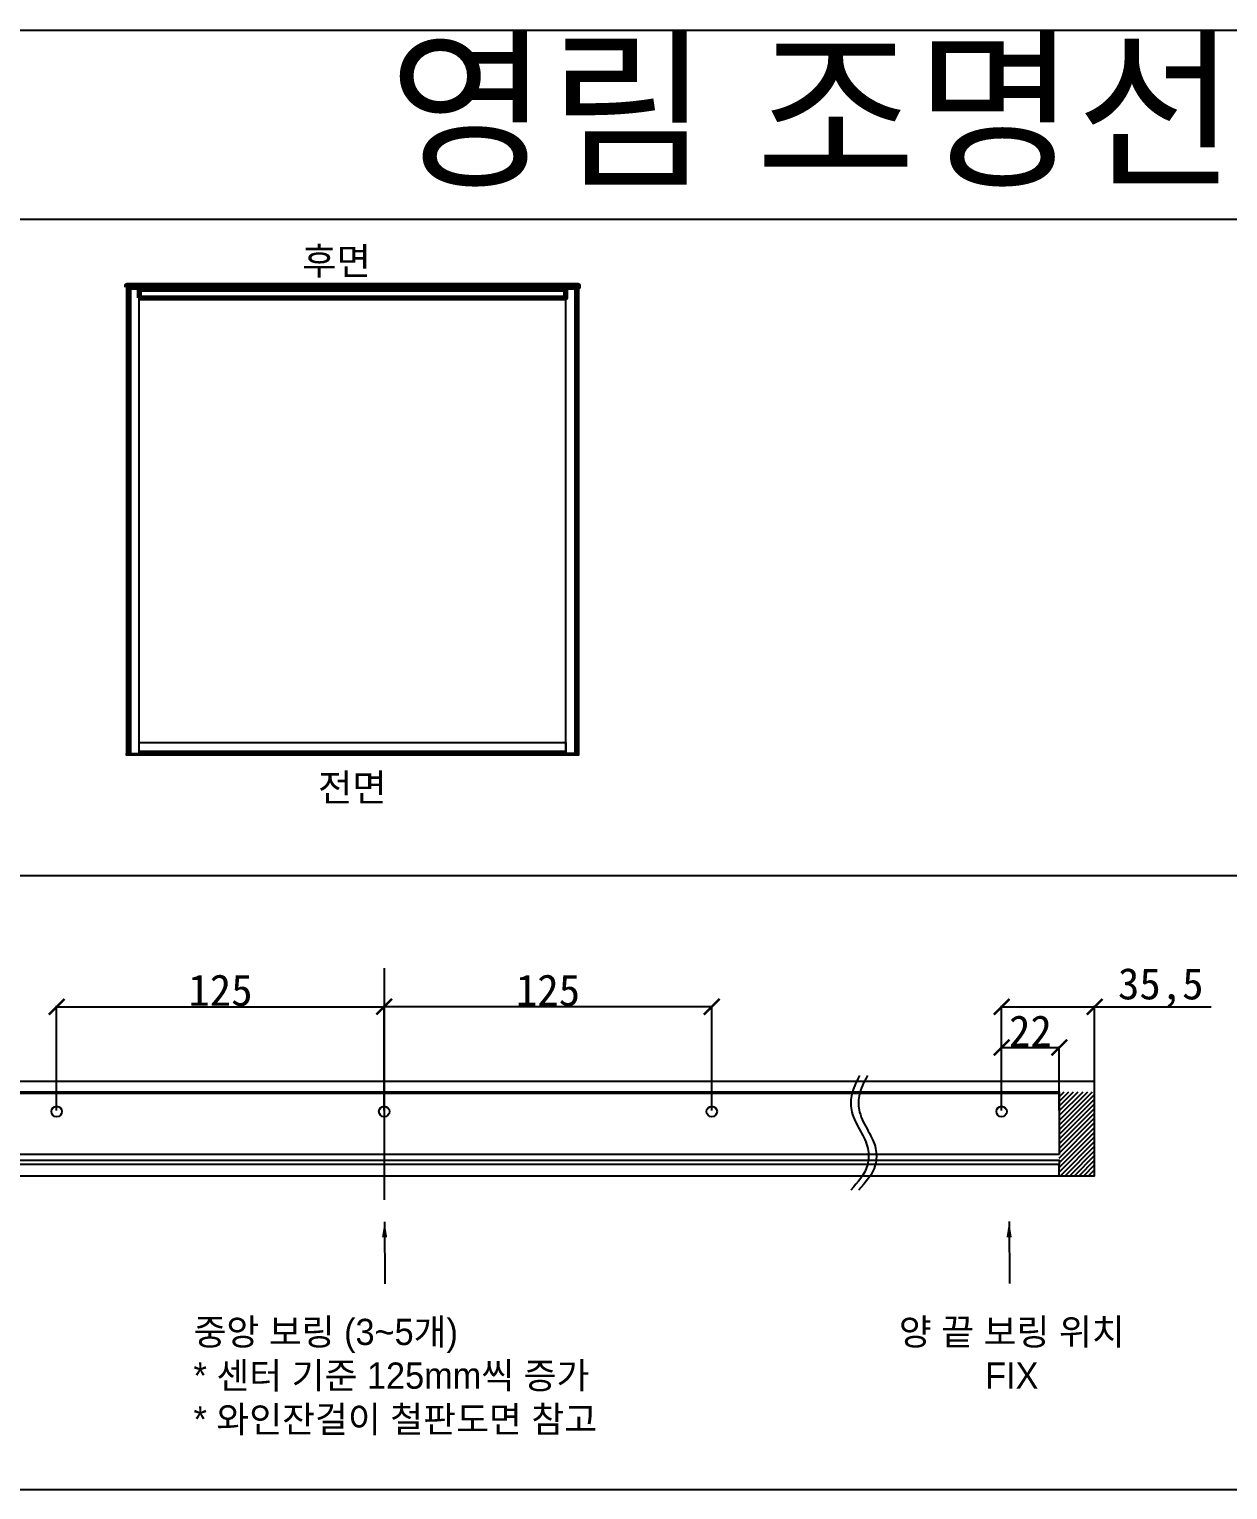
# Model space of a CAD drawing. Header units: millimetres. Extents: x -44117 to 256353, y -2095463 to 65325.
# Drawn here: x 88682 to 89826, y -1040259 to -1038866 of the extents above; entities that cross this region are included whole.
import ezdxf

# ---------------------------------------------------------------- set-up
doc = ezdxf.new("R2010")
doc.units = ezdxf.units.MM
doc.header["$LTSCALE"] = 10
doc.linetypes.add('CENTER', pattern=[50.8, 31.75, -6.35, 6.35, -6.35])
for name, color, linetype in [('! dim', 7, 'Continuous'), ('.', 8, 'Continuous'), ('01YL_text_제목 @ 1', 2, 'Continuous'), ('02 Profile', 3, 'Continuous'), ('DEFAULT', 7, 'Continuous'), ('Steel', 3, 'Continuous'), ('TXT', 4, 'Continuous'), ('TXT @ 1', 4, 'Continuous')]:
    doc.layers.add(name, color=color, linetype=linetype)
doc.layers.add('Layer1', color=7, linetype='Continuous', lineweight=70)
doc.styles.add('IMOS', font='', dxfattribs={"height": 3})
doc.styles.get('IMOS').set_extended_font_data('-윤고딕330')
doc.dimstyles.new('ISO-25', dxfattribs={"dimtxt": 2.5, "dimasz": 2.5, "dimexe": 1, "dimexo": 1, "dimtad": 1, "dimtxsty": 'Standard', "dimblk": 'ARCHTICK', "dimcen": 2.5, "dimadec": 0, "dimazin": 0, "dimtfac": 1, "dimtmove": 0, "dimatfit": 3, "dimfxl": 0, "dimarcsym": 0})

# ---------------------------------------------------------------- blocks, each defined once
blk = doc.blocks.new('_ArchTick')
at = {"color": 0, "linetype": 'ByBlock', "const_width": 0.15}
blk.add_lwpolyline([(-0.5, -0.5), (0.5, 0.5)], dxfattribs=at)
blk = doc.blocks.new('*D7973')
at = {"layer": '! dim', "color": 0, "lineweight": -2}
for p, q in [((89609.8, -1039897.3), (89609.8, -1039836.1)), ((89609.8, -1039837.1), (89664.8, -1039837.1)), ((89664.8, -1039897.3), (89664.8, -1039836.1))]:
    blk.add_line(p, q, dxfattribs=at)
at = {"layer": 'Defpoints', "color": 0}
for p in [(89664.8, -1039837.1), (89609.8, -1039898.3), (89664.8, -1039898.3)]:
    blk.add_point(p, dxfattribs=at)
at = {"layer": '! dim', "color": 0, "lineweight": -2, "xscale": 15, "yscale": 15, "zscale": 15, "rotation": 180}
blk.add_blockref('_ArchTick', (89609.8, -1039837.1), dxfattribs=at)
at = {"layer": '! dim', "color": 0, "lineweight": -2, "xscale": 15, "yscale": 15, "zscale": 15}
blk.add_blockref('_ArchTick', (89664.8, -1039837.1), dxfattribs=at)
at = {"layer": '! dim', "color": 0, "insert": (89637.3, -1039821.5), "char_height": 30, "attachment_point": 5}
blk.add_mtext('22', dxfattribs=at)
blk = doc.blocks.new('*D7974')
at = {"layer": '! dim', "color": 0, "lineweight": -2}
for p, q in [((89609.8, -1039897.3), (89609.8, -1039797.3)), ((89609.8, -1039798.3), (89698.5, -1039798.3)), ((89698.5, -1039897.3), (89698.5, -1039797.3)), ((89698.5, -1039798.3), (89809.8, -1039798.3))]:
    blk.add_line(p, q, dxfattribs=at)
at = {"layer": 'Defpoints', "color": 0}
for p in [(89698.5, -1039798.3), (89609.8, -1039898.3), (89698.5, -1039898.3)]:
    blk.add_point(p, dxfattribs=at)
at = {"layer": '! dim', "color": 0, "lineweight": -2, "xscale": 15, "yscale": 15, "zscale": 15, "rotation": 180}
blk.add_blockref('_ArchTick', (89609.8, -1039798.3), dxfattribs=at)
at = {"layer": '! dim', "color": 0, "lineweight": -2, "xscale": 15, "yscale": 15, "zscale": 15}
blk.add_blockref('_ArchTick', (89698.5, -1039798.3), dxfattribs=at)
at = {"layer": '! dim', "color": 0, "insert": (89761.6, -1039780.2), "char_height": 30, "attachment_point": 5}
blk.add_mtext('35,5', dxfattribs=at)
blk = doc.blocks.new('*D7975')
at = {"layer": '! dim', "color": 0, "lineweight": -2}
for p, q in [((89020.7, -1039897.3), (89020.7, -1039797.3)), ((89333.2, -1039798.3), (89020.7, -1039798.3)), ((89333.2, -1039897.3), (89333.2, -1039797.3))]:
    blk.add_line(p, q, dxfattribs=at)
at = {"layer": 'Defpoints', "color": 0}
for p in [(89020.7, -1039798.3), (89020.7, -1039898.3), (89333.2, -1039898.3)]:
    blk.add_point(p, dxfattribs=at)
at = {"layer": '! dim', "color": 0, "lineweight": -2, "xscale": 15, "yscale": 15, "zscale": 15, "rotation": 180}
blk.add_blockref('_ArchTick', (89020.7, -1039798.3), dxfattribs=at)
at = {"layer": '! dim', "color": 0, "lineweight": -2, "xscale": 15, "yscale": 15, "zscale": 15}
blk.add_blockref('_ArchTick', (89333.2, -1039798.3), dxfattribs=at)
at = {"layer": '! dim', "color": 0, "insert": (89177, -1039782.7), "char_height": 30, "attachment_point": 5}
blk.add_mtext('125', dxfattribs=at)
blk = doc.blocks.new('*D7978')
at = {"layer": '! dim', "color": 0, "lineweight": -2}
for p, q in [((88708.2, -1039897.3), (88708.2, -1039797.3)), ((88708.2, -1039798.3), (89020.7, -1039798.3)), ((89020.7, -1039897.3), (89020.7, -1039797.3))]:
    blk.add_line(p, q, dxfattribs=at)
at = {"layer": 'Defpoints', "color": 0}
for p in [(89020.7, -1039798.3), (88708.2, -1039898.3), (89020.7, -1039898.3)]:
    blk.add_point(p, dxfattribs=at)
at = {"layer": '! dim', "color": 0, "lineweight": -2, "xscale": 15, "yscale": 15, "zscale": 15, "rotation": 180}
blk.add_blockref('_ArchTick', (88708.2, -1039798.3), dxfattribs=at)
at = {"layer": '! dim', "color": 0, "lineweight": -2, "xscale": 15, "yscale": 15, "zscale": 15}
blk.add_blockref('_ArchTick', (89020.7, -1039798.3), dxfattribs=at)
at = {"layer": '! dim', "color": 0, "insert": (88864.5, -1039782.7), "char_height": 30, "attachment_point": 5}
blk.add_mtext('125', dxfattribs=at)

msp = doc.modelspace()

# ---------------------------------------------------------------- hatches: boundary and pattern name
at = {"layer": '.'}
h = msp.add_hatch(dxfattribs=at)
h.set_pattern_fill('ANSI31', color=1)
h.set_pattern_definition([(45, (73443.0815, -1052504.868), (-2.24506403, 2.24506403), [])])
h.paths.add_polyline_path([(89664.76049, -1039879.57808), (89698.51049, -1039879.57808), (89698.51049, -1039959.57844), (89691.84049, -1039959.57844), (89685.13049, -1039959.57844), (89678.38049, -1039959.57844), (89671.59049, -1039959.57844), (89664.76049, -1039959.57844)])

# ---------------------------------------------------------------- linework, layer by layer
for p, q in [((90937.64111, -1038866.92441), (88161.16443, -1038866.92441)), ((90937.64111, -1039047.2151), (88161.16443, -1039047.2151))]:
    msp.add_line(p, q)
at = {"color": 1, "elevation": -0.0648}
msp.add_lwpolyline([(88205.92896, -1039673.22527), (89873.36065, -1039673.22527), (89873.36065, -1040259.16416), (88205.92896, -1040259.16416)], close=True, dxfattribs=at)
at = {"lineweight": -3}
for points in [[(89664.76049, -1039959.57844), (89671.59049, -1039959.57844), (89678.38049, -1039959.57844), (89685.13049, -1039959.57844), (89691.84049, -1039959.57844), (89698.51049, -1039959.57844), (89698.51049, -1039959.57813), (89698.51049, -1039959.5772), (89698.51049, -1039959.57562), (89698.51049, -1039959.57339), (89698.51049, -1039959.57048), (89698.51049, -1039959.56688), (89698.51049, -1039959.56258), (89698.51049, -1039959.55757), (89698.51049, -1039959.55184), (89698.51049, -1039959.54537), (89698.51049, -1039959.53816), (89698.51049, -1039959.53019), (89698.51049, -1039959.52146), (89698.51049, -1039959.51197), (89698.51049, -1039959.50171), (89698.51049, -1039959.49068), (89698.51049, -1039959.47887), (89698.51049, -1039959.46628), (89698.51049, -1039959.45293), (89698.51049, -1039959.4388), (89698.51049, -1039959.4239), (89698.51049, -1039959.40825), (89698.51049, -1039959.39184), (89698.51049, -1039959.37469), (89698.51049, -1039959.3568), (89698.51049, -1039959.3382), (89698.51049, -1039959.31889), (89698.51049, -1039959.29888), (89698.51049, -1039959.27821), (89698.51049, -1039959.25688), (89698.51049, -1039959.23491), (89698.51049, -1039959.21233), (89698.51049, -1039959.18915), (89698.51049, -1039959.16541), (89698.51049, -1039959.14112), (89698.51049, -1039959.11631), (89698.51049, -1039959.09102), (89698.51049, -1039959.06526), (89698.51049, -1039959.03906), (89698.51049, -1039959.01245), (89698.51049, -1039958.98547), (89698.51049, -1039958.95814), (89698.51049, -1039958.93049), (89698.51049, -1039958.90256), (89698.51049, -1039958.87437), (89698.51049, -1039958.84595), (89698.51049, -1039958.78856), (89698.51049, -1039958.73063), (89698.51049, -1039958.67239), (89698.51049, -1039958.5559), (89698.51049, -1039958.49806), (89698.51049, -1039958.44076), (89698.51049, -1039958.38417), (89698.51049, -1039958.35619), (89698.51049, -1039958.32844), (89698.51049, -1039940.82844), (89698.51049, -1039923.32844), (89698.51049, -1039905.82844), (89698.51049, -1039888.32844), (89698.51049, -1039870.82844), (89698.51049, -1039870.8007), (89698.51049, -1039870.77272), (89698.51049, -1039870.71612), (89698.51049, -1039870.65882), (89698.51049, -1039870.60099), (89698.51049, -1039870.48449), (89698.51049, -1039870.42626), (89698.51049, -1039870.36832), (89698.51049, -1039870.31093), (89698.51049, -1039870.28251), (89698.51049, -1039870.25432), (89698.51049, -1039870.22639), (89698.51049, -1039870.19874), (89698.51049, -1039870.17141), (89698.51049, -1039870.14443), (89698.51049, -1039870.11782), (89698.51049, -1039870.09163), (89698.51049, -1039870.06587), (89698.51049, -1039870.04057), (89698.51049, -1039870.01576), (89698.51049, -1039869.99148), (89698.51049, -1039869.96773), (89698.51049, -1039869.94456), (89698.51049, -1039869.92198), (89698.51049, -1039869.90001), (89698.51049, -1039869.87868), (89698.51049, -1039869.858), (89698.51049, -1039869.838), (89698.51049, -1039869.81869), (89698.51049, -1039869.80008), (89698.51049, -1039869.7822), (89698.51049, -1039869.76505), (89698.51049, -1039869.74864), (89698.51049, -1039869.73298), (89698.51049, -1039869.71809), (89698.51049, -1039869.70396), (89698.51049, -1039869.6906), (89698.51049, -1039869.67802), (89698.51049, -1039869.66621), (89698.51049, -1039869.65517), (89698.51049, -1039869.64491), (89698.51049, -1039869.63542), (89698.51049, -1039869.62669), (89698.51049, -1039869.61873), (89698.51049, -1039869.61151), (89698.51049, -1039869.60504), (89698.51049, -1039869.59931), (89698.51049, -1039869.5943), (89698.51049, -1039869.59), (89698.51049, -1039869.58641), (89698.51049, -1039869.5835), (89698.51049, -1039869.58126), (89698.51049, -1039869.57968), (89698.51049, -1039869.57875), (89698.51049, -1039869.57844), (89691.84049, -1039869.57844), (89685.13049, -1039869.57844), (89678.38049, -1039869.57844), (89671.59049, -1039869.57844), (89664.76049, -1039869.57844), (89638.3509, -1039869.57844), (89611.90132, -1039869.57844), (89585.41173, -1039869.57844), (89558.88215, -1039869.57844), (89020.72392, -1039869.57844), (88482.56569, -1039869.57844)], [(88482.56569, -1039879.57844), (89020.72392, -1039879.57844), (89558.88215, -1039879.57844), (89585.41173, -1039879.57844), (89611.90132, -1039879.57844), (89638.3509, -1039879.57844), (89664.76049, -1039879.57844), (89664.76049, -1039879.57863), (89664.76049, -1039879.57919), (89664.76049, -1039879.58013), (89664.76049, -1039879.58148), (89664.76049, -1039879.58322), (89664.76049, -1039879.58538), (89664.76049, -1039879.58796), (89664.76049, -1039879.59096), (89664.76049, -1039879.5944), (89664.76049, -1039879.59828), (89664.76049, -1039879.60261), (89664.76049, -1039879.60739), (89664.76049, -1039879.61263), (89664.76049, -1039879.61832), (89664.76049, -1039879.62448), (89664.76049, -1039879.6311), (89664.76049, -1039879.63819), (89664.76049, -1039879.64574), (89664.76049, -1039879.65375), (89664.76049, -1039879.66223), (89664.76049, -1039879.67117), (89664.76049, -1039879.68056), (89664.76049, -1039879.6904), (89664.76049, -1039879.70069), (89664.76049, -1039879.71143), (89664.76049, -1039879.72259), (89664.76049, -1039879.73418), (89664.76049, -1039879.74618), (89664.76049, -1039879.75858), (89664.76049, -1039879.77138), (89664.76049, -1039879.78456), (89664.76049, -1039879.79811), (89664.76049, -1039879.81202), (89664.76049, -1039879.82626), (89664.76049, -1039879.84083), (89664.76049, -1039879.85572), (89664.76049, -1039879.8709), (89664.76049, -1039879.88635), (89664.76049, -1039879.90207), (89664.76049, -1039879.91803), (89664.76049, -1039879.93422), (89664.76049, -1039879.95062), (89664.76049, -1039879.96721), (89664.76049, -1039879.98397), (89664.76049, -1039880.00089), (89664.76049, -1039880.01794), (89664.76049, -1039880.05237), (89664.76049, -1039880.08713), (89664.76049, -1039880.12207), (89664.76049, -1039880.19197), (89664.76049, -1039880.22667), (89664.76049, -1039880.26105), (89664.76049, -1039880.29501), (89664.76049, -1039880.31179), (89664.76049, -1039880.32844), (89664.76049, -1039880.42844), (89664.76049, -1039880.52844), (89664.76049, -1039880.62844), (89664.76049, -1039880.72844), (89664.76049, -1039880.82844)], [(88482.56569, -1039880.82844), (89020.72392, -1039880.82844), (89558.88215, -1039880.82844), (89585.41173, -1039880.82844), (89611.90132, -1039880.82844), (89638.3509, -1039880.82844), (89664.76049, -1039880.82844), (89664.76049, -1039880.82875), (89664.76049, -1039880.82968), (89664.76049, -1039880.83126), (89664.76049, -1039880.8335), (89664.76049, -1039880.83641), (89664.76049, -1039880.84), (89664.76049, -1039880.8443), (89664.76049, -1039880.84931), (89664.76049, -1039880.85504), (89664.76049, -1039880.86151), (89664.76049, -1039880.86873), (89664.76049, -1039880.87669), (89664.76049, -1039880.88542), (89664.76049, -1039880.89491), (89664.76049, -1039880.90517), (89664.76049, -1039880.91621), (89664.76049, -1039880.92802), (89664.76049, -1039880.9406), (89664.76049, -1039880.95396), (89664.76049, -1039880.96809), (89664.76049, -1039880.98298), (89664.76049, -1039880.99864), (89664.76049, -1039881.01505), (89664.76049, -1039881.0322), (89664.76049, -1039881.05008), (89664.76049, -1039881.06869), (89664.76049, -1039881.088), (89664.76049, -1039881.108), (89664.76049, -1039881.12868), (89664.76049, -1039881.15001), (89664.76049, -1039881.17198), (89664.76049, -1039881.19456), (89664.76049, -1039881.21773), (89664.76049, -1039881.24148), (89664.76049, -1039881.26576), (89664.76049, -1039881.29057), (89664.76049, -1039881.31587), (89664.76049, -1039881.34163), (89664.76049, -1039881.36782), (89664.76049, -1039881.39443), (89664.76049, -1039881.42141), (89664.76049, -1039881.44874), (89664.76049, -1039881.47639), (89664.76049, -1039881.50432), (89664.76049, -1039881.53251), (89664.76049, -1039881.56093), (89664.76049, -1039881.61832), (89664.76049, -1039881.67626), (89664.76049, -1039881.73449), (89664.76049, -1039881.85099), (89664.76049, -1039881.90882), (89664.76049, -1039881.96612), (89664.76049, -1039882.02272), (89664.76049, -1039882.0507), (89664.76049, -1039882.07844), (89664.76049, -1039891.76945), (89664.76049, -1039901.46046), (89664.76049, -1039911.15147), (89664.76049, -1039920.84248), (89664.76049, -1039930.53349), (89664.76049, -1039930.56793), (89664.76049, -1039930.60257), (89664.76049, -1039930.67196), (89664.76049, -1039930.70648), (89664.76049, -1039930.74074), (89664.76049, -1039930.77461), (89664.76049, -1039930.80798), (89664.76049, -1039930.82444), (89664.76049, -1039930.84073), (89664.76049, -1039930.85684), (89664.76049, -1039930.87276), (89664.76049, -1039930.88846), (89664.76049, -1039930.90395), (89664.76049, -1039930.91921), (89664.76049, -1039930.93422), (89664.76049, -1039930.94898), (89664.76049, -1039930.96348), (89664.76049, -1039930.9777), (89664.76049, -1039930.99164), (89664.76049, -1039931.00528), (89664.76049, -1039931.01862), (89664.76049, -1039931.03166), (89664.76049, -1039931.04438), (89664.76049, -1039932.62176), (89664.76049, -1039934.19914), (89664.76049, -1039935.77653), (89664.76049, -1039937.35391), (89664.76049, -1039938.93129), (89664.76049, -1039938.94391), (89664.76049, -1039938.95637), (89664.76049, -1039938.96863), (89664.76049, -1039938.98069), (89664.76049, -1039938.99253), (89664.76049, -1039939.00413), (89664.76049, -1039939.01548), (89664.76049, -1039939.02655), (89664.76049, -1039939.03733), (89664.76049, -1039939.0478), (89664.76049, -1039939.05795), (89664.76049, -1039939.06776), (89664.76049, -1039939.0772), (89664.76049, -1039939.08628), (89664.76049, -1039939.09496), (89664.76049, -1039939.10323), (89664.76049, -1039939.11108), (89664.76049, -1039939.1185), (89664.76049, -1039939.12204), (89664.76049, -1039939.12546), (89664.76049, -1039939.12877), (89664.76049, -1039939.13197), (89664.76049, -1039939.13504), (89664.76049, -1039939.138), (89664.76049, -1039939.14083), (89664.76049, -1039939.14354), (89664.76049, -1039939.14612), (89664.76049, -1039939.14858), (89664.76049, -1039939.15092), (89664.76049, -1039939.15312), (89664.76049, -1039939.1552), (89664.76049, -1039939.15714), (89664.76049, -1039939.15896), (89664.76049, -1039939.16065), (89664.76049, -1039939.1622), (89664.76049, -1039939.16362), (89664.76049, -1039939.1649), (89664.76049, -1039939.16606), (89664.76049, -1039939.16707), (89664.76049, -1039939.16796), (89664.76049, -1039939.1687), (89664.76049, -1039939.16931), (89664.76049, -1039939.16979), (89664.76049, -1039939.17013), (89664.76049, -1039939.17033), (89664.76049, -1039939.1704)], [(89664.76049, -1039939.1704), (89638.3509, -1039939.1704), (89611.90132, -1039939.1704), (89585.41173, -1039939.1704), (89558.88215, -1039939.1704), (89020.72392, -1039939.1704), (88482.56569, -1039939.1704)], [(89664.76049, -1039948.85156), (89638.3509, -1039948.85156), (89611.90132, -1039948.85156), (89585.41173, -1039948.85156), (89558.88215, -1039948.85156), (89020.72392, -1039948.85156), (88482.56569, -1039948.85156), (88456.03611, -1039948.85156), (88429.54652, -1039948.85156), (88403.09693, -1039948.85156), (88376.68735, -1039948.85156)], [(88482.56569, -1039944.57844), (89020.72392, -1039944.57844), (89558.88215, -1039944.57844), (89585.41173, -1039944.57844), (89611.90132, -1039944.57844), (89638.3509, -1039944.57844), (89664.76049, -1039944.57844), (89664.76049, -1039944.57863), (89664.76049, -1039944.57919), (89664.76049, -1039944.58013), (89664.76049, -1039944.58148), (89664.76049, -1039944.58322), (89664.76049, -1039944.58538), (89664.76049, -1039944.58796), (89664.76049, -1039944.59096), (89664.76049, -1039944.5944), (89664.76049, -1039944.59828), (89664.76049, -1039944.60261), (89664.76049, -1039944.60739), (89664.76049, -1039944.61263), (89664.76049, -1039944.61832), (89664.76049, -1039944.62448), (89664.76049, -1039944.6311), (89664.76049, -1039944.63819), (89664.76049, -1039944.64574), (89664.76049, -1039944.65375), (89664.76049, -1039944.66223), (89664.76049, -1039944.67117), (89664.76049, -1039944.68056), (89664.76049, -1039944.6904), (89664.76049, -1039944.70069), (89664.76049, -1039944.71143), (89664.76049, -1039944.72259), (89664.76049, -1039944.73418), (89664.76049, -1039944.74618), (89664.76049, -1039944.75858), (89664.76049, -1039944.77138), (89664.76049, -1039944.78456), (89664.76049, -1039944.79811), (89664.76049, -1039944.81202), (89664.76049, -1039944.82626), (89664.76049, -1039944.84083), (89664.76049, -1039944.85572), (89664.76049, -1039944.8709), (89664.76049, -1039944.88635), (89664.76049, -1039944.90207), (89664.76049, -1039944.91803), (89664.76049, -1039944.93422), (89664.76049, -1039944.95062), (89664.76049, -1039944.96721), (89664.76049, -1039944.98397), (89664.76049, -1039945.00089), (89664.76049, -1039945.01794), (89664.76049, -1039945.05237), (89664.76049, -1039945.08713), (89664.76049, -1039945.12207), (89664.76049, -1039945.19197), (89664.76049, -1039945.22667), (89664.76049, -1039945.26105), (89664.76049, -1039945.29501), (89664.76049, -1039945.31179), (89664.76049, -1039945.32844), (89664.76049, -1039945.36936), (89664.76049, -1039945.41027), (89664.76049, -1039945.45118), (89664.76049, -1039945.4921), (89664.76049, -1039945.53301), (89664.76049, -1039945.5675), (89664.76049, -1039945.60218), (89664.76049, -1039945.67167), (89664.76049, -1039945.70625), (89664.76049, -1039945.74056), (89664.76049, -1039945.77447), (89664.76049, -1039945.80788), (89664.76049, -1039945.82437), (89664.76049, -1039945.84068), (89664.76049, -1039945.85681), (89664.76049, -1039945.87274), (89664.76049, -1039945.88847), (89664.76049, -1039945.90397), (89664.76049, -1039945.91925), (89664.76049, -1039945.93428), (89664.76049, -1039945.94905), (89664.76049, -1039945.96356), (89664.76049, -1039945.97779), (89664.76049, -1039945.99174), (89664.76049, -1039946.00539), (89664.76049, -1039946.01874), (89664.76049, -1039946.03178), (89664.76049, -1039946.04451), (89664.76049, -1039946.32673), (89664.76049, -1039946.60895), (89664.76049, -1039946.89117), (89664.76049, -1039947.17338), (89664.76049, -1039947.4556), (89664.76049, -1039947.4679), (89664.76049, -1039947.48057), (89664.76049, -1039947.49358), (89664.76049, -1039947.50696), (89664.76049, -1039947.52069), (89664.76049, -1039947.53477), (89664.76049, -1039947.54919), (89664.76049, -1039947.56395), (89664.76049, -1039947.57905), (89664.76049, -1039947.59448), (89664.76049, -1039947.61022), (89664.76049, -1039947.62628), (89664.76049, -1039947.64264), (89664.76049, -1039947.65929), (89664.76049, -1039947.67622), (89664.76049, -1039947.69342), (89664.76049, -1039947.71088), (89664.76049, -1039947.72859), (89664.76049, -1039947.74652), (89664.76049, -1039947.76468), (89664.76049, -1039947.78303), (89664.76049, -1039947.80157), (89664.76049, -1039947.82028), (89664.76049, -1039947.83913), (89664.76049, -1039947.87724), (89664.76049, -1039947.91573), (89664.76049, -1039947.99328), (89664.76049, -1039948.03203), (89664.76049, -1039948.07055), (89664.76049, -1039948.10869), (89664.76049, -1039948.14631), (89664.76049, -1039948.16488), (89664.76049, -1039948.18326), (89664.76049, -1039948.20144), (89664.76049, -1039948.21941), (89664.76049, -1039948.23715), (89664.76049, -1039948.25464), (89664.76049, -1039948.27187), (89664.76049, -1039948.28883), (89664.76049, -1039948.3055), (89664.76049, -1039948.32188), (89664.76049, -1039948.33795), (89664.76049, -1039948.3537), (89664.76049, -1039948.36913), (89664.76049, -1039948.38423), (89664.76049, -1039948.39898), (89664.76049, -1039948.41339), (89664.76049, -1039948.42744), (89664.76049, -1039948.44114), (89664.76049, -1039948.45447), (89664.76049, -1039948.46744), (89664.76049, -1039948.48004), (89664.76049, -1039948.49227), (89664.76049, -1039948.50413), (89664.76049, -1039948.51562), (89664.76049, -1039948.58283), (89664.76049, -1039948.65004), (89664.76049, -1039948.71724), (89664.76049, -1039948.78445), (89664.76049, -1039948.85166), (89664.76049, -1039948.78422), (89664.76049, -1039948.71679), (89664.76049, -1039948.64935), (89664.76049, -1039948.58192), (89664.76049, -1039948.51448)], [(88482.56569, -1039959.57844), (89020.72392, -1039959.57844), (89558.88215, -1039959.57844), (89585.41173, -1039959.57844), (89611.90132, -1039959.57844), (89638.3509, -1039959.57844), (89664.76049, -1039959.57844), (89664.76049, -1039959.57821), (89664.76049, -1039959.5775), (89664.76049, -1039959.57631), (89664.76049, -1039959.57464), (89664.76049, -1039959.57247), (89664.76049, -1039959.57121), (89664.76049, -1039959.56982), (89664.76049, -1039959.5683), (89664.76049, -1039959.56666), (89664.76049, -1039959.5649), (89664.76049, -1039959.56302), (89664.76049, -1039959.561), (89664.76049, -1039959.55887), (89664.76049, -1039959.55661), (89664.76049, -1039959.55423), (89664.76049, -1039959.55172), (89664.76049, -1039959.54909), (89664.76049, -1039959.54345), (89664.76049, -1039959.53733), (89664.76049, -1039959.53072), (89664.76049, -1039959.52363), (89664.76049, -1039959.51607), (89664.76049, -1039959.50804), (89664.76049, -1039959.49956), (89664.76049, -1039959.49062), (89664.76049, -1039959.48125), (89664.76049, -1039959.47145), (89664.76049, -1039959.46124), (89664.76049, -1039959.45062), (89664.76049, -1039959.43961), (89664.76049, -1039959.42823), (89664.76049, -1039959.41649), (89664.76049, -1039959.4044), (89664.76049, -1039959.39198), (89664.76049, -1039959.37925), (89664.76049, -1039959.36622), (89664.76049, -1039959.3529), (89664.76049, -1039959.33933), (89664.76049, -1039958.40664), (89664.76049, -1039957.47395), (89664.76049, -1039956.54127), (89664.76049, -1039955.60858), (89664.76049, -1039954.67589), (89664.76049, -1039954.66371), (89664.76049, -1039954.65117), (89664.76049, -1039954.63829), (89664.76049, -1039954.62506), (89664.76049, -1039954.61149), (89664.76049, -1039954.59758), (89664.76049, -1039954.58333), (89664.76049, -1039954.56875), (89664.76049, -1039954.55385), (89664.76049, -1039954.53862), (89664.76049, -1039954.52309), (89664.76049, -1039954.50725), (89664.76049, -1039954.49112), (89664.76049, -1039954.47471), (89664.76049, -1039954.45802), (89664.76049, -1039954.44107), (89664.76049, -1039954.42387), (89664.76049, -1039954.40643), (89664.76049, -1039954.38876), (89664.76049, -1039954.37089), (89664.76049, -1039954.35281), (89664.76049, -1039954.33456), (89664.76049, -1039954.29757), (89664.76049, -1039954.26005), (89664.76049, -1039954.22214), (89664.76049, -1039954.14573), (89664.76049, -1039954.10753), (89664.76049, -1039954.06952), (89664.76049, -1039954.03186), (89664.76049, -1039953.99469), (89664.76049, -1039953.97633), (89664.76049, -1039953.95814), (89664.76049, -1039953.94014), (89664.76049, -1039953.92235), (89664.76049, -1039953.90477), (89664.76049, -1039953.88742), (89664.76049, -1039953.87032), (89664.76049, -1039953.85348), (89664.76049, -1039953.83691), (89664.76049, -1039953.82062), (89664.76049, -1039953.80462), (89664.76049, -1039953.78892), (89664.76049, -1039953.77354), (89664.76049, -1039953.75847), (89664.76049, -1039953.74373), (89664.76049, -1039953.72932), (89664.76049, -1039953.71525), (89664.76049, -1039953.70153), (89664.76049, -1039953.68815), (89664.76049, -1039953.67512), (89664.76049, -1039953.66245), (89664.76049, -1039953.65014), (89664.76049, -1039953.63818), (89664.76049, -1039953.62658), (89664.76049, -1039953.39903), (89664.76049, -1039953.17148), (89664.76049, -1039952.94392), (89664.76049, -1039952.71637), (89664.76049, -1039952.48882), (89664.76049, -1039952.47251), (89664.76049, -1039952.45565), (89664.76049, -1039952.43825), (89664.76049, -1039952.42035), (89664.76049, -1039952.40196), (89664.76049, -1039952.3831), (89664.76049, -1039952.36381), (89664.76049, -1039952.3441), (89664.76049, -1039952.32402), (89664.76049, -1039952.30358), (89664.76049, -1039952.28281), (89664.76049, -1039952.26176), (89664.76049, -1039952.24045), (89664.76049, -1039952.21891), (89664.76049, -1039952.19717), (89664.76049, -1039952.17528), (89664.76049, -1039952.0521), (89664.76049, -1039951.92935), (89664.76049, -1039951.86816), (89664.76049, -1039951.80709), (89664.76049, -1039951.74615), (89664.76049, -1039951.68535), (89664.76049, -1039951.62469), (89664.76049, -1039951.56418), (89664.76049, -1039951.50382), (89664.76049, -1039951.44362), (89664.76049, -1039951.38359), (89664.76049, -1039951.32372), (89664.76049, -1039951.26403), (89664.76049, -1039951.20452), (89664.76049, -1039951.1452), (89664.76049, -1039951.08606), (89664.76049, -1039951.02712), (89664.76049, -1039950.96839), (89664.76049, -1039950.90986), (89664.76049, -1039950.85154), (89664.76049, -1039950.79344), (89664.76049, -1039950.73556), (89664.76049, -1039950.67791), (89664.76049, -1039950.62049), (89664.76049, -1039950.56331), (89664.76049, -1039950.50637), (89664.76049, -1039950.44968), (89664.76049, -1039950.39324), (89664.76049, -1039950.33706), (89664.76049, -1039950.28114), (89664.76049, -1039950.22549), (89664.76049, -1039950.17011), (89664.76049, -1039950.11501), (89664.76049, -1039950.06018), (89664.76049, -1039950.00564), (89664.76049, -1039949.95139), (89664.76049, -1039949.89744), (89664.76049, -1039949.84378), (89664.76049, -1039949.79043), (89664.76049, -1039949.73739), (89664.76049, -1039949.68465), (89664.76049, -1039949.63223), (89664.76049, -1039949.58013), (89664.76049, -1039949.52836), (89664.76049, -1039949.47691), (89664.76049, -1039949.4258), (89664.76049, -1039949.37502), (89664.76049, -1039949.32458), (89664.76049, -1039949.27448), (89664.76049, -1039949.22473), (89664.76049, -1039949.17533), (89664.76049, -1039949.12628), (89664.76049, -1039949.11408), (89664.76049, -1039949.108), (89664.76049, -1039949.10206), (89664.76049, -1039949.09033), (89664.76049, -1039949.07877), (89664.76049, -1039949.06741), (89664.76049, -1039949.05625), (89664.76049, -1039949.04531), (89664.76049, -1039949.03459), (89664.76049, -1039949.02409), (89664.76049, -1039949.01385), (89664.76049, -1039949.00385), (89664.76049, -1039948.99411), (89664.76049, -1039948.98465), (89664.76049, -1039948.97546), (89664.76049, -1039948.96655), (89664.76049, -1039948.95794), (89664.76049, -1039948.94963), (89664.76049, -1039948.94163), (89664.76049, -1039948.93395), (89664.76049, -1039948.92658), (89664.76049, -1039948.91954), (89664.76049, -1039948.91284), (89664.76049, -1039948.90646), (89664.76049, -1039948.90043), (89664.76049, -1039948.89474), (89664.76049, -1039948.8894), (89664.76049, -1039948.88441), (89664.76049, -1039948.87978), (89664.76049, -1039948.87549), (89664.76049, -1039948.87156), (89664.76049, -1039948.86799), (89664.76049, -1039948.86477), (89664.76049, -1039948.86191), (89664.76049, -1039948.8594), (89664.76049, -1039948.85724), (89664.76049, -1039948.85543), (89664.76049, -1039948.85398), (89664.76049, -1039948.85286), (89664.76049, -1039948.85209), (89664.76049, -1039948.85166)]]:
    msp.add_lwpolyline(points, dxfattribs=at)
for points in [[(89474.27258, -1039864.07703), (89466.44656, -1039883.19927), (89466.85935, -1039898.85872), (89475.14213, -1039917.0977), (89482.09853, -1039933.61233), (89481.79399, -1039949.14399), (89465.7917, -1039973.25403)], [(89481.70819, -1039864.07703), (89473.88217, -1039883.19927), (89474.29495, -1039898.85872), (89482.57774, -1039917.0977), (89489.53413, -1039933.61233), (89489.22959, -1039949.14399), (89473.2273, -1039973.25403)]]:
    msp.add_spline(points, degree=3)
at = {"layer": '02 Profile', "color": 3}
for p, q in [((88778.61451, -1039111.72419), (88778.61451, -1039556.61083)), ((89202.43628, -1039111.72419), (89202.43628, -1039556.61083))]:
    msp.add_line(p, q, dxfattribs=at)
at = {"layer": '02 Profile', "color": 240, "true_color": 0xed1f24}
msp.add_line((88786.90453, -1039554.59433), (89194.14626, -1039554.59433), dxfattribs=at)
at = {"layer": '02 Profile', "color": 3}
for points in [[(88776.59801, -1039111.72419), (88774.98482, -1039111.72419), (88774.98482, -1039556.61083), (88776.59801, -1039556.61083)], [(88786.90453, -1039111.72419), (88776.59801, -1039111.72419), (88776.59801, -1039556.61083), (88786.90453, -1039556.61083)], [(89194.14626, -1039111.72419), (89204.45277, -1039111.72419), (89204.45277, -1039556.61083), (89194.14626, -1039556.61083)], [(89204.45277, -1039111.72419), (89206.06597, -1039111.72419), (89206.06597, -1039556.61083), (89204.45277, -1039556.61083)]]:
    msp.add_lwpolyline(points, close=True, dxfattribs=at)
at = {"layer": '02 Profile', "color": 240, "true_color": 0xed1f24}
for points in [[(88786.90453, -1039546.30431), (89194.14626, -1039546.30431), (89194.14626, -1039556.61083), (88786.90453, -1039556.61083)], [(88774.98482, -1039556.61083), (89206.06597, -1039556.61083), (89206.06597, -1039558.22402), (88774.98482, -1039558.22402)]]:
    msp.add_lwpolyline(points, close=True, dxfattribs=at)
at = {"layer": 'DEFAULT'}
msp.add_circle((89609.76049, -1039898.32844), 5, dxfattribs=at)
at = {"layer": 'Layer1'}
msp.add_line((88786.90453, -1039113.74068), (89194.14626, -1039113.74068), dxfattribs=at)
for points in [[(88774.98482, -1039111.72419), (89206.06597, -1039111.72419), (89206.06597, -1039110.111), (88774.98482, -1039110.111)], [(88786.90453, -1039122.0307), (89194.14626, -1039122.0307), (89194.14626, -1039111.72419), (88786.90453, -1039111.72419)]]:
    msp.add_lwpolyline(points, close=True, dxfattribs=at)
at = {"layer": 'Steel', "color": 1, "linetype": 'CENTER', "ltscale": 2}
msp.add_line((89020.72392, -1039761.62787), (89020.72392, -1039982.66138), dxfattribs=at)
at = {"layer": 'TXT'}
for centre in [(88708.22392, -1039898.32844), (89020.72392, -1039898.32844), (89333.22392, -1039898.32844)]:
    msp.add_circle(centre, 5, dxfattribs=at)

# ---------------------------------------------------------------- texts
at = {"attachment_point": 1}
for s, width, gutter_width, heights, insert, char_height in [('{\\fGulim|b0|i0|c129|p50;영림 조명선반}', 2879.37046, 10.88257, [-136.00456], (89024.93088, -1038881.34166), 121.8847546), ('{\\f굴림|b1|i0|c129|p50;후면}', 7906.2107072, 101.68087, [-29.05168], (88942.43724, -1039073.94858), 26.1465106), ('{\\f굴림|b1|i0|c129|p50;전면}', 7906.2107072, 101.68087, [-28.22163], (88957.50224, -1039576.17778), 26.1465106)]:
    msp.add_mtext_dynamic_manual_height_columns(s, width=width, gutter_width=gutter_width, heights=heights, dxfattribs=dict(at, insert=insert, char_height=char_height))
at = {"layer": '01YL_text_제목 @ 1', "color": 1, "insert": (89619.4563, -1040096.04837, 0.07422), "char_height": 25, "attachment_point": 2, "style": 'IMOS'}
msp.add_mtext_dynamic_manual_height_columns('{\\fGulim|b0|i0|c129|p50;양 끝 보링 위치\\PFIX}', width=269.7788325, gutter_width=82.47129, heights=[145.17296], dxfattribs=at)
at = {"layer": 'TXT @ 1', "insert": (88838.78175, -1040096.04837, 0.07422), "char_height": 25, "attachment_point": 1, "style": 'IMOS'}
msp.add_mtext_dynamic_manual_height_columns('{\\fGulim|b0|i0|c129|p50;중앙 보링 (3~5개)\\P* 센터 기준 125mm씩 증가\\P* 와인잔걸이 철판도면 참고}', width=478.6154434, gutter_width=82.47129, heights=[145.17296], dxfattribs=at)

# ---------------------------------------------------------------- dimensions: what is measured, and where the dimension line sits
at = {"layer": '! dim'}
for base, p1, p2, picture, middle in [((89698.51049, -1039798.3292), (89609.76049, -1039898.32844), (89698.51049, -1039898.32844), '*D7974', (89761.63549, -1039780.2042)), ((89020.72392, -1039798.3292), (89333.22392, -1039898.32844), (89020.72392, -1039898.32844), '*D7975', (89176.97392, -1039782.7042)), ((89664.76049, -1039837.13741), (89609.76049, -1039898.32844), (89664.76049, -1039898.32844), '*D7973', (89637.26049, -1039821.51241))]:
    dim = msp.add_linear_dim(base=base, p1=p1, p2=p2, dimstyle='ISO-25', override={"dimtxt": 30, "dimasz": 15, "dimlfac": 0.4, "dimcen": 10}, dxfattribs=at)
    dim.commit()
    dim.dimension.update_dxf_attribs({"geometry": picture, "text_midpoint": middle})
dim = msp.add_linear_dim(base=(89020.72392, -1039798.3292), p1=(88708.22392, -1039898.32844), p2=(89020.72392, -1039898.32844), angle=180, dimstyle='ISO-25', override={"dimtxt": 30, "dimasz": 15, "dimlfac": 0.4, "dimcen": 10}, dxfattribs=at)
dim.commit()
dim.dimension.update_dxf_attribs({"geometry": '*D7978', "text_midpoint": (88864.47392, -1039782.7042)})

# ---------------------------------------------------------------- leaders
at = {"layer": 'DEFAULT'}
msp.add_leader([(89616.89709, -1040003.3446), (89617.13354, -1040062.46974)], dimstyle='ISO-25', override={"dimasz": 15, "dimgap": 0.625, "dimtad": 0}, dxfattribs=at)
at = {"layer": 'TXT'}
msp.add_leader([(89021.02742, -1040003.42148), (89021.26387, -1040062.54662)], dimstyle='ISO-25', override={"dimasz": 15, "dimgap": 0.625, "dimtad": 0}, dxfattribs=at)

doc.saveas('drawing.dxf')
